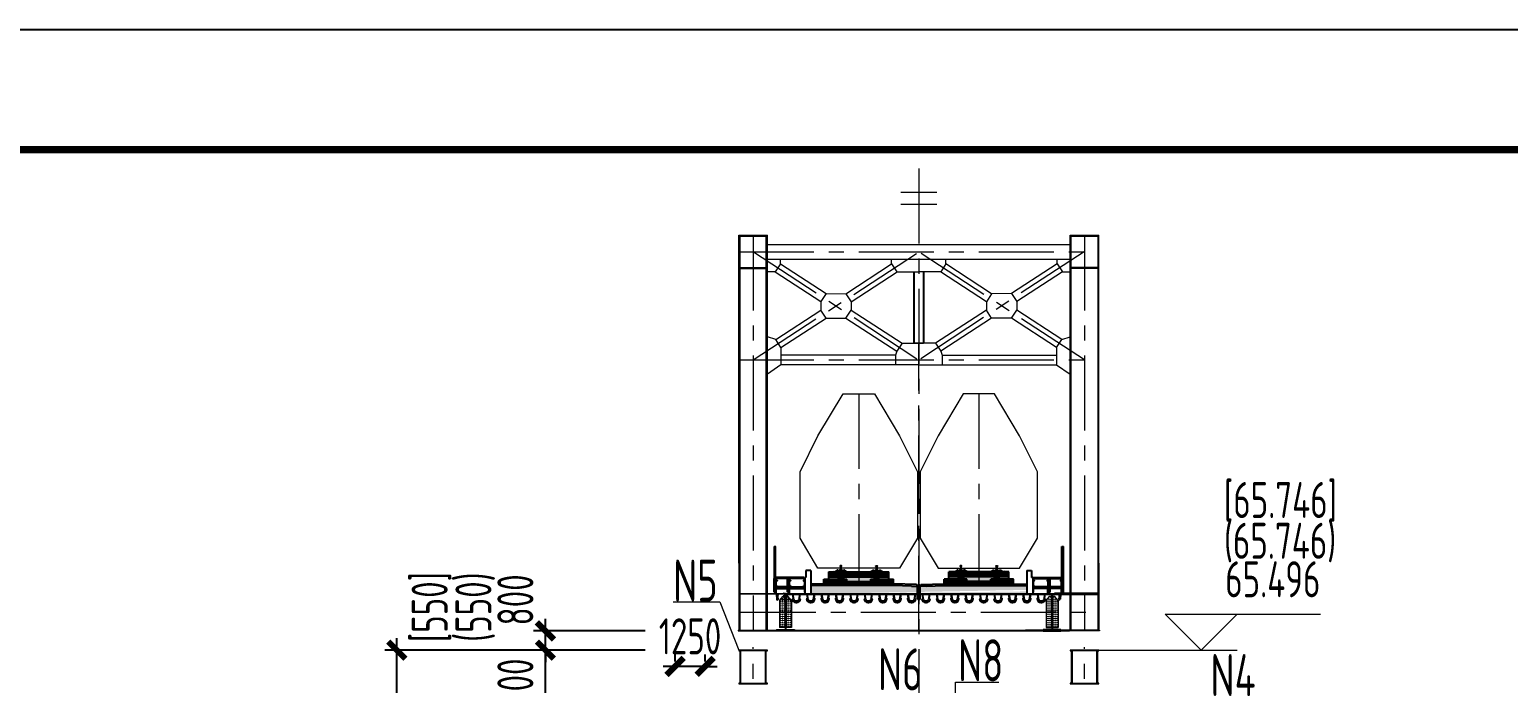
# Model space of a CAD drawing. Extents: x -2876908 to 633791, y -1383861 to 872234.
# Drawn here: x -1213262 to -1151679, y -106581 to -79366 of the extents above; entities that cross this region are included whole.
import ezdxf
from ezdxf.enums import TextEntityAlignment as Align

# ---------------------------------------------------------------- set-up
doc = ezdxf.new("R2010")
doc.units = 0
doc.header["$LTSCALE"] = 5
doc.header["$MEASUREMENT"] = 0
doc.linetypes.add('CENTER', pattern=[2, 1.25, -0.25, 0.25, -0.25])
doc.linetypes.add('DASHED', pattern=[0.75, 0.5, -0.25])
doc.layers.get('0').update_dxf_attribs({"linetype": 'CONTINUOUS', "lineweight": 25})
doc.layers.get('DEFPOINTS').update_dxf_attribs({"color": 35, "linetype": 'CONTINUOUS', "lineweight": 13})
for name, color, linetype, lineweight in [('1粗实线', 1, 'CONTINUOUS', 30), ('3中心线', 6, 'CENTER', 18), ('5标注', 3, 'CONTINUOUS', 15), ('8轮廓线', 4, 'CONTINUOUS', 15), ('DIM', 3, 'CONTINUOUS', 0), ('HFZT', 5, 'CONTINUOUS', 15), ('THIN', 7, 'CONTINUOUS', 0)]:
    doc.layers.add(name, color=color, linetype=linetype, lineweight=lineweight)
for name, color, linetype in [('2', 2, 'DASHED'), ('3', 3, 'CONTINUOUS'), ('4', 4, 'CONTINUOUS'), ('尺寸线', 3, 'CONTINUOUS')]:
    doc.layers.add(name, color=color, linetype=linetype)
doc.styles.add('TSSD_Dimension', font='tssdeng.shx', dxfattribs={"width": 0.7, "bigfont": 'hztxt.shx'})
doc.styles.add('TSSD_NORM', font='tssdeng.shx', dxfattribs={"width": 0.7, "bigfont": 'hztxt.shx'})
doc.dimstyles.new('SJSYB-(50)$7', dxfattribs={"dimscale": 50, "dimtxt": 3.5, "dimasz": 1.5, "dimexe": 1, "dimexo": 1, "dimgap": 0.65, "dimtad": 1, "dimdec": 0, "dimzin": 0, "dimdsep": 46, "dimtxsty": 'TSSD_NORM', "dimblk": 'OBLIQUE', "dimcen": 0, "dimclrd": 256, "dimclre": 256, "dimclrt": 7, "dimadec": 0, "dimazin": 0, "dimtfac": 1, "dimtdec": 0, "dimtmove": 1, "dimatfit": 3, "dimldrblk": 'NONE', "dimfxl": 4, "dimfxlon": 1, "dimtolj": 1, "dimtzin": 0, "dimlwd": -1, "dimlwe": -1, "dimarcsym": 0})
doc.dimstyles.new('TSSD_100_100', dxfattribs={"dimtxt": 300, "dimasz": 100, "dimexe": 100, "dimexo": 250, "dimgap": 100, "dimtad": 1, "dimdec": 0, "dimzin": 0, "dimdsep": 46, "dimtxsty": 'TSSD_Dimension', "dimblk": 'ARCHTICK', "dimblk1": 'ARCHTICK', "dimblk2": 'ARCHTICK', "dimcen": 0, "dimdle": 100, "dimclrt": 7, "dimadec": 0, "dimazin": 0, "dimtfac": 1, "dimtdec": 0, "dimtix": 1, "dimtmove": 2, "dimatfit": 3, "dimfxl": 1, "dimtolj": 1, "dimtzin": 0, "dimarcsym": 0})
pattern_1 = [(45, (-2233.15496, 2225.79422), (-0.1, 0.1), [])]

# ---------------------------------------------------------------- blocks, each defined once
blk = doc.blocks.new('CRTS3型板式无砟轨道')
at = {"layer": '3', "ltscale": 2.5}
h = blk.add_hatch(dxfattribs=at)
h.set_pattern_fill('JIS_WOOD', color=252, scale=0.2, style=0)
h.set_pattern_definition(pattern_1)
h.paths.add_polyline_path([(14.5, 0), (14.5, 2), (5, 2), (5, 1), (-5, 1), (-5, 2), (-14.5, 2), (-14.5, 0)])
h = blk.add_hatch(dxfattribs=at)
h.set_pattern_fill('JIS_WOOD', color=252, scale=0.2, style=0)
h.set_pattern_definition(pattern_1)
h.paths.add_polyline_path([(12.5, 3), (12.5, 5.1), (-12.5, 5.1), (-12.5, 3)])
h = blk.add_hatch(dxfattribs=at)
h.set_pattern_fill('AR-CONC', color=252, scale=0.005, style=0)
h.set_pattern_definition([(50, (-2233.155, 2236.2254), (0.91092334, -0.07969543), [0.09525, -1.04775]), (355, (-2233.155, 2236.2254), (-0.17621413, 0.95528321), [0.0762, -0.8382]), (100.451, (-2233.07905, 2236.2188), (0.7347125, 0.87558344), [0.08095, -0.89045]), (46.1842, (-2233.155, 2236.4794), (1.3553952, -0.21021164), [0.142875, -1.571625]), (96.6356, (-2233.042, 2236.4619), (1.18702117, 1.2371278), [0.121425, -1.335675]), (351.184, (-2233.155, 2236.4794), (1.187023, 1.2371256), [0.1143, -1.2573]), (21, (-2233.028, 2236.4159), (0.7580744, -0.5113276), [0.09525, -1.04775]), (326, (-2233.028, 2236.4159), (0.30901014, 0.92093983), [0.0762, -0.8382]), (71.4514, (-2232.9648, 2236.3733), (1.06708245, 0.4096143), [0.08095, -0.89045]), (37.5, (-2233.15496, 2236.22544), (0.015443016, 0.422775194), [0, -0.82804, 0, -0.8509, 0, -0.841375]), (7.5, (-2233.15496, 2236.22544), (0.33409831, 0.500902874), [0, -0.48514, 0, -0.80899, 0, -0.320675]), (327.5, (-2233.43817, 2236.22544), (0.677952976, -0.02864372), [0, -0.3175, 0, -0.9906, 0, -1.31445]), (317.5, (-2233.5652, 2236.22544), (0.74064591, 0.12713246), [0, -0.41275, 0, -0.65786, 0, -0.93345])])
h.paths.add_polyline_path([(12.5, 3), (-12.5, 3), (-12.5, 2), (-5, 2), (-5, 1), (5, 1), (5, 2), (12.5, 2)])
h = blk.add_hatch(dxfattribs=at)
h.set_pattern_fill('JIS_WOOD', color=252, scale=0.2, style=0)
h.set_pattern_definition(pattern_1)
h.paths.add_polyline_path([(-5.08, 5.1, 0.682497), (-5.06, 5.15), (-5.93, 5.77, 0.409147), (-6.33, 5.64), (-6.45, 5.42, -0.526545), (-6.47, 5.42), (-6.5, 5.46, 0.220916), (-6.51, 5.46), (-8.38, 5.46, 0.220916), (-8.4, 5.46), (-8.42, 5.42, -0.526545), (-8.45, 5.42), (-8.57, 5.64, 0.409147), (-8.97, 5.77), (-9.84, 5.15, 0.682497), (-9.82, 5.1)])
at = {"layer": '3'}
for p, q in [((-14.5, 2), (-5, 2)), ((-14.5, 0), (-14.5, 2)), ((-14.5, 0), (14.5, 0)), ((-12.5, 5.1), (12.5, 5.1)), ((-12.5, 2), (-12.5, 5.1)), ((-12.5, 3), (12.5, 3)), ((-5, 1), (-5, 2)), ((-5, 1), (5, 1)), ((5, 2), (14.5, 2)), ((5, 1), (5, 2)), ((12.5, 2), (12.5, 5.1)), ((14.5, 0), (14.5, 2))]:
    blk.add_line(p, q, dxfattribs=at)
for points in [[(-7.34, 5.93), (-7.34, 7.32, -0.414214), (-7.24, 7.42), (-7.18, 7.42), (-7.18, 7.52, 0.414214), (-7.27, 7.62), (-7.62, 7.62, 0.414214), (-7.72, 7.52), (-7.72, 7.42), (-7.65, 7.42, -0.414214), (-7.55, 7.32), (-7.55, 5.93, -0.414214), (-7.75, 5.73), (-7.93, 5.73, 0.414214), (-8.13, 5.53), (-6.76, 5.53, 0.414233), (-6.96, 5.73), (-7.14, 5.73, -0.414214), (-7.34, 5.93)], [(7.34, 5.93), (7.34, 7.32, 0.414214), (7.24, 7.42), (7.17, 7.42), (7.17, 7.52, -0.414214), (7.27, 7.62), (7.62, 7.62, -0.414214), (7.72, 7.52), (7.72, 7.42), (7.65, 7.42, 0.414214), (7.55, 7.32), (7.55, 5.93, 0.414214), (7.75, 5.73), (7.93, 5.73, -0.414214), (8.13, 5.53), (6.76, 5.53, -0.414233), (6.96, 5.73), (7.14, 5.73, 0.414214), (7.34, 5.93)]]:
    blk.add_lwpolyline(points, format="xyb", dxfattribs=at)
blk.add_lwpolyline([(-10.66, 5.73), (-10.66, 5.73)], dxfattribs=at)
for points in [[(-9.82, 5.1), (-5.08, 5.1, 0.782963), (-5.06, 5.16), (-5.93, 5.77, 0.409147), (-6.33, 5.64), (-6.45, 5.42, -0.526545), (-6.47, 5.42), (-6.5, 5.46, 0.220916), (-6.51, 5.46), (-8.38, 5.46, 0.220916), (-8.4, 5.46), (-8.42, 5.42, -0.526545), (-8.45, 5.42), (-8.57, 5.64, 0.409147), (-8.97, 5.77), (-9.83, 5.16, 0.782963)], [(9.82, 5.1), (5.08, 5.1, -0.782963), (5.06, 5.16), (5.93, 5.77, -0.409147), (6.33, 5.64), (6.45, 5.42, 0.526545), (6.47, 5.42), (6.5, 5.46, -0.220916), (6.51, 5.46), (8.38, 5.46, -0.220916), (8.4, 5.46), (8.42, 5.42, 0.526545), (8.45, 5.42), (8.57, 5.64, -0.409147), (8.97, 5.77), (9.83, 5.16, -0.782963)]]:
    blk.add_lwpolyline(points, format="xyb", close=True, dxfattribs=at)
for points in [[(-8.42, 3.95), (-6.37, 3.95), (-6.37, 2.48), (-8.42, 2.48)], [(8.42, 3.95), (6.37, 3.95), (6.37, 2.48), (8.42, 2.48)]]:
    blk.add_lwpolyline(points, close=True, dxfattribs=at)
blk = doc.blocks.new('U肋')
at = {"color": 0}
for p, q in [((-1.09, -2.32), (-1.5, 0)), ((-1.5, 0), (-1.42, 0)), ((-1.42, 0), (-1.5, 0)), ((-1.01, -2.31), (-1.42, 0)), ((1.42, 0), (1.01, -2.31)), ((1.5, 0), (1.09, -2.32)), ((1.42, 0), (1.5, 0)), ((1.5, 0), (1.42, 0)), ((-0.51, -2.72), (0.51, -2.72)), ((-0.51, -2.8), (0.51, -2.8))]:
    blk.add_line(p, q, dxfattribs=at)
at = {"color": 3}
for p, q in [((-1.24, -1.91), (-1.16, -1.9)), ((-0.2, -3.4), (0.2, -3.4)), ((1.24, -1.91), (1.16, -1.9))]:
    blk.add_line(p, q, dxfattribs=at)
blk.add_line((1.24, -1.91), (1.16, -1.9))
for centre, radius, start, end in [((-1.47, -1.96), 0.23, 10.61033, 185.02162), ((-0.2, -1.9), 1.5, 182.87104, 270), ((0.2, -1.9), 1.5, 270, 357.12895), ((1.47, -1.96), 0.23, 354.97836, 169.38967)]:
    blk.add_arc(centre, radius, start, end, dxfattribs=at)
at = {"color": 0}
for centre, radius, start, end in [((-0.51, -2.22), 0.58, 190.12467, 270), ((-0.51, -2.22), 0.5, 190.12467, 270), ((0.51, -2.22), 0.5, 270, 349.87533), ((0.51, -2.22), 0.58, 270, 349.87533)]:
    blk.add_arc(centre, radius, start, end, dxfattribs=at)
blk = doc.blocks.new('dds')
for points in [[(-1110465, -6396, -1), (-1110465, -6420, -1)], [(-1110465, -6476, -1), (-1110465, -6500, -1)], [(-1110465, -6556, -1), (-1110465, -6580, -1)], [(-1110465, -6636, -1), (-1110465, -6660, -1)], [(-1110465, -6716, -1), (-1110465, -6740, -1)], [(-1110385, -6396, -1), (-1110385, -6420, -1)], [(-1110385, -6476, -1), (-1110385, -6500, -1)], [(-1110385, -6556, -1), (-1110385, -6580, -1)], [(-1110385, -6636, -1), (-1110385, -6660, -1)], [(-1110385, -6716, -1), (-1110385, -6740, -1)], [(-1110305, -6396, -1), (-1110305, -6420, -1)], [(-1110305, -6476, 1), (-1110305, -6500, 1)], [(-1110305, -6556, -1), (-1110305, -6580, -1)], [(-1110305, -6636, -1), (-1110305, -6660, -1)], [(-1110305, -6716, -1), (-1110305, -6740, -1)], [(-1110205, -6396, 1), (-1110205, -6420, 1)], [(-1110205, -6476, 1), (-1110205, -6500, 1)], [(-1110205, -6556, 1), (-1110205, -6580, 1)], [(-1110205, -6636, 1), (-1110205, -6660, 1)], [(-1110205, -6716, 1), (-1110205, -6740, 1)], [(-1110125, -6396, 1), (-1110125, -6420, 1)], [(-1110125, -6476, 1), (-1110125, -6500, 1)], [(-1110125, -6556, 1), (-1110125, -6580, 1)], [(-1110125, -6636, 1), (-1110125, -6660, 1)], [(-1110125, -6716, 1), (-1110125, -6740, 1)], [(-1110045, -6396, 1), (-1110045, -6420, 1)], [(-1110045, -6476, 1), (-1110045, -6500, 1)], [(-1110045, -6556, 1), (-1110045, -6580, 1)], [(-1110045, -6636, 1), (-1110045, -6660, 1)], [(-1110045, -6716, 1), (-1110045, -6740, 1)], [(-1099365, -6396, -1), (-1099365, -6420, -1)], [(-1099365, -6476, -1), (-1099365, -6500, -1)], [(-1099365, -6556, -1), (-1099365, -6580, -1)], [(-1099365, -6636, -1), (-1099365, -6660, -1)], [(-1099365, -6716, -1), (-1099365, -6740, -1)], [(-1099285, -6316, -1), (-1099285, -6340, -1)], [(-1099285, -6396, -1), (-1099285, -6420, -1)], [(-1099285, -6476, -1), (-1099285, -6500, -1)], [(-1099285, -6556, -1), (-1099285, -6580, -1)], [(-1099285, -6636, -1), (-1099285, -6660, -1)], [(-1099285, -6716, -1), (-1099285, -6740, -1)], [(-1099205, -6236, -1), (-1099205, -6260, -1)], [(-1099205, -6316, -1), (-1099205, -6340, -1)], [(-1099205, -6396, -1), (-1099205, -6420, -1)], [(-1099205, -6476, -1), (-1099205, -6500, -1)], [(-1099205, -6556, -1), (-1099205, -6580, -1)], [(-1099205, -6636, -1), (-1099205, -6660, -1)], [(-1099205, -6716, -1), (-1099205, -6740, -1)], [(-1099105, -6236, 1), (-1099105, -6260, 1)], [(-1099105, -6316, 1), (-1099105, -6340, 1)], [(-1099105, -6396, 1), (-1099105, -6420, 1)], [(-1099105, -6476, -1), (-1099105, -6500, -1)], [(-1099105, -6556, 1), (-1099105, -6580, 1)], [(-1099105, -6636, 1), (-1099105, -6660, 1)], [(-1099105, -6716, 1), (-1099105, -6740, 1)], [(-1099025, -6316, 1), (-1099025, -6340, 1)], [(-1099025, -6396, 1), (-1099025, -6420, 1)], [(-1099025, -6476, 1), (-1099025, -6500, 1)], [(-1099025, -6556, 1), (-1099025, -6580, 1)], [(-1099025, -6636, 1), (-1099025, -6660, 1)], [(-1099025, -6716, 1), (-1099025, -6740, 1)], [(-1098945, -6396, 1), (-1098945, -6420, 1)], [(-1098945, -6476, 1), (-1098945, -6500, 1)], [(-1098945, -6556, 1), (-1098945, -6580, 1)], [(-1098945, -6636, 1), (-1098945, -6660, 1)], [(-1098945, -6716, 1), (-1098945, -6740, 1)], [(-1110465, -6796, -1), (-1110465, -6820, -1)], [(-1110465, -6876, -1), (-1110465, -6900, -1)], [(-1110465, -6956, -1), (-1110465, -6980, -1)], [(-1110465, -7036, -1), (-1110465, -7060, -1)], [(-1110465, -7116, -1), (-1110465, -7140, -1)], [(-1110465, -7196, -1), (-1110465, -7220, -1)], [(-1110465, -7276, -1), (-1110465, -7300, -1)], [(-1110465, -7356, -1), (-1110465, -7380, -1)], [(-1110385, -6796, -1), (-1110385, -6820, -1)], [(-1110385, -6876, -1), (-1110385, -6900, -1)], [(-1110385, -6956, -1), (-1110385, -6980, -1)], [(-1110385, -7036, -1), (-1110385, -7060, -1)], [(-1110385, -7116, -1), (-1110385, -7140, -1)], [(-1110385, -7196, -1), (-1110385, -7220, -1)], [(-1110385, -7276, -1), (-1110385, -7300, -1)], [(-1110385, -7356, -1), (-1110385, -7380, -1)], [(-1110305, -6796, -1), (-1110305, -6820, -1)], [(-1110305, -6876, -1), (-1110305, -6900, -1)], [(-1110305, -6956, -1), (-1110305, -6980, -1)], [(-1110305, -7036, -1), (-1110305, -7060, -1)], [(-1110305, -7116, -1), (-1110305, -7140, -1)], [(-1110305, -7196, 1), (-1110305, -7220, 1)], [(-1110305, -7276, -1), (-1110305, -7300, -1)], [(-1110305, -7356, -1), (-1110305, -7380, -1)], [(-1110205, -6796, 1), (-1110205, -6820, 1)], [(-1110205, -6876, 1), (-1110205, -6900, 1)], [(-1110205, -6956, 1), (-1110205, -6980, 1)], [(-1110205, -7036, 1), (-1110205, -7060, 1)], [(-1110205, -7116, 1), (-1110205, -7140, 1)], [(-1110205, -7196, 1), (-1110205, -7220, 1)], [(-1110205, -7276, 1), (-1110205, -7300, 1)], [(-1110205, -7356, 1), (-1110205, -7380, 1)], [(-1110125, -6796, 1), (-1110125, -6820, 1)], [(-1110125, -6876, 1), (-1110125, -6900, 1)], [(-1110125, -6956, 1), (-1110125, -6980, 1)], [(-1110125, -7036, 1), (-1110125, -7060, 1)], [(-1110125, -7116, 1), (-1110125, -7140, 1)], [(-1110125, -7196, 1), (-1110125, -7220, 1)], [(-1110125, -7276, 1), (-1110125, -7300, 1)], [(-1110125, -7356, 1), (-1110125, -7380, 1)], [(-1110045, -6796, 1), (-1110045, -6820, 1)], [(-1110045, -6876, 1), (-1110045, -6900, 1)], [(-1110045, -6956, 1), (-1110045, -6980, 1)], [(-1110045, -7036, 1), (-1110045, -7060, 1)], [(-1110045, -7116, 1), (-1110045, -7140, 1)], [(-1110045, -7196, 1), (-1110045, -7220, 1)], [(-1110045, -7276, 1), (-1110045, -7300, 1)], [(-1110045, -7356, 1), (-1110045, -7380, 1)], [(-1099365, -6796, -1), (-1099365, -6820, -1)], [(-1099365, -6876, -1), (-1099365, -6900, -1)], [(-1099365, -6956, -1), (-1099365, -6980, -1)], [(-1099365, -7036, -1), (-1099365, -7060, -1)], [(-1099365, -7116, -1), (-1099365, -7140, -1)], [(-1099365, -7196, -1), (-1099365, -7220, -1)], [(-1099365, -7276, -1), (-1099365, -7300, -1)], [(-1099365, -7356, -1), (-1099365, -7380, -1)], [(-1099285, -6796, -1), (-1099285, -6820, -1)], [(-1099285, -6876, -1), (-1099285, -6900, -1)], [(-1099285, -6956, -1), (-1099285, -6980, -1)], [(-1099285, -7036, -1), (-1099285, -7060, -1)], [(-1099285, -7116, -1), (-1099285, -7140, -1)], [(-1099285, -7196, -1), (-1099285, -7220, -1)], [(-1099285, -7276, -1), (-1099285, -7300, -1)], [(-1099285, -7356, -1), (-1099285, -7380, -1)], [(-1099205, -6796, -1), (-1099205, -6820, -1)], [(-1099205, -6876, -1), (-1099205, -6900, -1)], [(-1099205, -6956, -1), (-1099205, -6980, -1)], [(-1099205, -7036, -1), (-1099205, -7060, -1)], [(-1099205, -7116, -1), (-1099205, -7140, -1)], [(-1099205, -7196, -1), (-1099205, -7220, -1)], [(-1099205, -7276, -1), (-1099205, -7300, -1)], [(-1099205, -7356, -1), (-1099205, -7380, -1)], [(-1099105, -6796, 1), (-1099105, -6820, 1)], [(-1099105, -6876, 1), (-1099105, -6900, 1)], [(-1099105, -6956, 1), (-1099105, -6980, 1)], [(-1099105, -7036, 1), (-1099105, -7060, 1)], [(-1099105, -7116, 1), (-1099105, -7140, 1)], [(-1099105, -7196, -1), (-1099105, -7220, -1)], [(-1099105, -7276, 1), (-1099105, -7300, 1)], [(-1099105, -7356, 1), (-1099105, -7380, 1)], [(-1099025, -6796, 1), (-1099025, -6820, 1)], [(-1099025, -6876, 1), (-1099025, -6900, 1)], [(-1099025, -6956, 1), (-1099025, -6980, 1)], [(-1099025, -7036, 1), (-1099025, -7060, 1)], [(-1099025, -7116, 1), (-1099025, -7140, 1)], [(-1099025, -7196, 1), (-1099025, -7220, 1)], [(-1099025, -7276, 1), (-1099025, -7300, 1)], [(-1099025, -7356, 1), (-1099025, -7380, 1)], [(-1098945, -6796, 1), (-1098945, -6820, 1)], [(-1098945, -6876, 1), (-1098945, -6900, 1)], [(-1098945, -6956, 1), (-1098945, -6980, 1)], [(-1098945, -7036, 1), (-1098945, -7060, 1)], [(-1098945, -7116, 1), (-1098945, -7140, 1)], [(-1098945, -7196, 1), (-1098945, -7220, 1)], [(-1098945, -7276, 1), (-1098945, -7300, 1)], [(-1098945, -7356, 1), (-1098945, -7380, 1)], [(-1110465, -7436, -1), (-1110465, -7460, -1)], [(-1110385, -7436, -1), (-1110385, -7460, -1)], [(-1110305, -7436, -1), (-1110305, -7460, -1)], [(-1110205, -7436, 1), (-1110205, -7460, 1)], [(-1110125, -7436, 1), (-1110125, -7460, 1)], [(-1110045, -7436, 1), (-1110045, -7460, 1)], [(-1099365, -7436, -1), (-1099365, -7460, -1)], [(-1099285, -7436, -1), (-1099285, -7460, -1)], [(-1099205, -7436, -1), (-1099205, -7460, -1)], [(-1099105, -7436, 1), (-1099105, -7460, 1)], [(-1099025, -7436, 1), (-1099025, -7460, 1)], [(-1098945, -7436, 1), (-1098945, -7460, 1)]]:
    blk.add_hatch(color=256).paths.add_polyline_path(points)
at = {"layer": '3', "ltscale": 0.01}
h = blk.add_hatch(dxfattribs=at)
h.set_pattern_fill('AR-CONC', color=256, style=0)
h.set_pattern_definition([(50, (-871281.92, 668068.76), (182.18467, -15.939086), [19.05, -209.55]), (355, (-871281.92, 668068.76), (-35.242826, 191.056643), [15.24, -167.64]), (100.451, (-871266.74, 668067.43), (146.9425, 175.116688), [16.19, -178.09]), (46.1842, (-871281.92, 668119.56), (271.07904, -42.04233), [28.575, -314.325]), (96.6356, (-871259.33, 668116.05), (237.40423, 247.42556), [24.285, -267.135]), (351.184, (-871281.92, 668119.56), (237.40461, 247.42512), [22.86, -251.46]), (21, (-871256.52, 668106.86), (151.61488, -102.26552), [19.05, -209.55]), (326, (-871256.52, 668106.86), (61.80203, 184.187966), [15.24, -167.64]), (71.4514, (-871243.89, 668098.34), (213.41649, 81.922858), [16.19, -178.09]), (37.5, (-871281.92, 668068.76), (3.088603, 84.555039), [0, -165.608, 0, -170.18, 0, -168.275]), (7.5, (-871281.92, 668068.76), (66.819663, 100.180575), [0, -97.028, 0, -161.798, 0, -64.135]), (327.5, (-871338.564, 668068.76), (135.590595, -5.728744), [0, -63.5, 0, -198.12, 0, -262.89]), (317.5, (-871363.96, 668068.76), (148.129181, 25.426491), [0, -82.55, 0, -131.572, 0, -186.69])])
edge = h.paths.add_edge_path()
edge.add_line((-1109196, -5762), (-1109205, -6101))
edge.add_line((-1108655, -5751), (-1109196, -5762))
edge.add_line((-1105755, -5751), (-1108655, -5751))
edge.add_line((-1105005, -5778), (-1105755, -5751))
edge.add_line((-1105005, -5778), (-1104705, -5778))
edge.add_line((-1104405, -5778), (-1104705, -5778))
edge.add_line((-1104405, -5778), (-1103655, -5751))
edge.add_line((-1103655, -5751), (-1100755, -5751))
edge.add_line((-1100755, -5751), (-1100205, -5762))
edge.add_line((-1100205, -5762), (-1100205, -5938))
edge.add_line((-1109205, -6107), (-1109205, -6095))
edge.add_line((-1109150, -6101), (-1100205, -6101))
edge.add_line((-1100205, -6101), (-1100205, -6001))
at = {"layer": '4'}
for points in [[(-1110385, -6316, -1), (-1110385, -6340, -1)], [(-1110305, -6236, -1), (-1110305, -6260, -1)], [(-1110305, -6316, -1), (-1110305, -6340, -1)], [(-1110205, -6236, 1), (-1110205, -6260, 1)], [(-1110205, -6316, 1), (-1110205, -6340, 1)], [(-1110125, -6316, 1), (-1110125, -6340, 1)]]:
    blk.add_hatch(color=4, dxfattribs=at).paths.add_polyline_path(points)
for p, q in [((-1105155, -6117), (-1104855, -6117)), ((-1104713, -6120), (-1104697, -6120)), ((-1104555, -6117), (-1104255, -6117)), ((-1110505, -6377), (-1110355, -6198)), ((-1110505, -6377), (-1110505, -7498)), ((-1110005, -6377), (-1110155, -6198)), ((-1110005, -6377), (-1110005, -7498)), ((-1099405, -6377), (-1099255, -6198)), ((-1099405, -6377), (-1099405, -7498)), ((-1099255, -6198), (-1099055, -6198)), ((-1098905, -6377), (-1099055, -6198)), ((-1098905, -6377), (-1098905, -7498)), ((-1110625, -7589), (-1109885, -7589)), ((-1110625, -7589), (-1110625, -7617)), ((-1110625, -7661), (-1110625, -7641)), ((-1109885, -7661), (-1110625, -7661)), ((-1110005, -7498), (-1110505, -7498)), ((-1110265, -7589), (-1110265, -7661)), ((-1110245, -7589), (-1110245, -7661)), ((-1109885, -7589), (-1109885, -7617)), ((-1109885, -7661), (-1109885, -7641)), ((-1098785, -7589), (-1099525, -7589)), ((-1099525, -7589), (-1099525, -7617)), ((-1099525, -7661), (-1099525, -7641)), ((-1099525, -7661), (-1098785, -7661)), ((-1099405, -7498), (-1098905, -7498)), ((-1099165, -7589), (-1099165, -7661)), ((-1099145, -7589), (-1099145, -7661)), ((-1098785, -7589), (-1098785, -7617)), ((-1098785, -7661), (-1098785, -7641))]:
    blk.add_line(p, q)
at = {"ltscale": 2.5}
blk.add_line((-1097180, -7617), (-1097180, -7645), dxfattribs=at)
for centre in [(-1110465, -6408), (-1110465, -6488), (-1110465, -6568), (-1110465, -6648), (-1110465, -6728), (-1110385, -6408), (-1110385, -6488), (-1110385, -6568), (-1110385, -6648), (-1110385, -6728), (-1110305, -6408), (-1110305, -6488), (-1110305, -6568), (-1110305, -6648), (-1110305, -6728), (-1110205, -6408), (-1110205, -6488), (-1110205, -6568), (-1110205, -6648), (-1110205, -6728), (-1110125, -6408), (-1110125, -6488), (-1110125, -6568), (-1110125, -6648), (-1110125, -6728), (-1110045, -6408), (-1110045, -6488), (-1110045, -6568), (-1110045, -6648), (-1110045, -6728), (-1099365, -6408), (-1099365, -6488), (-1099365, -6568), (-1099365, -6648), (-1099365, -6728), (-1099285, -6328), (-1099285, -6408), (-1099285, -6488), (-1099285, -6568), (-1099285, -6648), (-1099285, -6728), (-1099205, -6248), (-1099205, -6328), (-1099205, -6408), (-1099205, -6488), (-1099205, -6568), (-1099205, -6648), (-1099205, -6728), (-1099105, -6248), (-1099105, -6328), (-1099105, -6408), (-1099105, -6488), (-1099105, -6568), (-1099105, -6648), (-1099105, -6728), (-1099025, -6328), (-1099025, -6408), (-1099025, -6488), (-1099025, -6568), (-1099025, -6648), (-1099025, -6728), (-1098945, -6408), (-1098945, -6488), (-1098945, -6568), (-1098945, -6648), (-1098945, -6728), (-1110465, -6808), (-1110465, -6888), (-1110465, -6968), (-1110465, -7048), (-1110465, -7128), (-1110465, -7208), (-1110465, -7288), (-1110465, -7368), (-1110385, -6808), (-1110385, -6888), (-1110385, -6968), (-1110385, -7048), (-1110385, -7128), (-1110385, -7208), (-1110385, -7288), (-1110385, -7368), (-1110305, -6808), (-1110305, -6888), (-1110305, -6968), (-1110305, -7048), (-1110305, -7128), (-1110305, -7208), (-1110305, -7288), (-1110305, -7368), (-1110205, -6808), (-1110205, -6888), (-1110205, -6968), (-1110205, -7048), (-1110205, -7128), (-1110205, -7208), (-1110205, -7288), (-1110205, -7368), (-1110125, -6808), (-1110125, -6888), (-1110125, -6968), (-1110125, -7048), (-1110125, -7128), (-1110125, -7208), (-1110125, -7288), (-1110125, -7368), (-1110045, -6808), (-1110045, -6888), (-1110045, -6968), (-1110045, -7048), (-1110045, -7128), (-1110045, -7208), (-1110045, -7288), (-1110045, -7368), (-1099365, -6808), (-1099365, -6888), (-1099365, -6968), (-1099365, -7048), (-1099365, -7128), (-1099365, -7208), (-1099365, -7288), (-1099365, -7368), (-1099285, -6808), (-1099285, -6888), (-1099285, -6968), (-1099285, -7048), (-1099285, -7128), (-1099285, -7208), (-1099285, -7288), (-1099285, -7368), (-1099205, -6808), (-1099205, -6888), (-1099205, -6968), (-1099205, -7048), (-1099205, -7128), (-1099205, -7208), (-1099205, -7288), (-1099205, -7368), (-1099105, -6808), (-1099105, -6888), (-1099105, -6968), (-1099105, -7048), (-1099105, -7128), (-1099105, -7208), (-1099105, -7288), (-1099105, -7368), (-1099025, -6808), (-1099025, -6888), (-1099025, -6968), (-1099025, -7048), (-1099025, -7128), (-1099025, -7208), (-1099025, -7288), (-1099025, -7368), (-1098945, -6808), (-1098945, -6888), (-1098945, -6968), (-1098945, -7048), (-1098945, -7128), (-1098945, -7208), (-1098945, -7288), (-1098945, -7368), (-1110465, -7448), (-1110385, -7448), (-1110305, -7448), (-1110205, -7448), (-1110125, -7448), (-1110045, -7448), (-1099365, -7448), (-1099285, -7448), (-1099205, -7448), (-1099105, -7448), (-1099025, -7448), (-1098945, -7448)]:
    blk.add_circle(centre, 12)
at = {"layer": '2', "color": 2, "linetype": 'DASHED', "ltscale": 0.5}
for p, q in [((-1110265, -6198), (-1110265, -7498)), ((-1110245, -6198), (-1110245, -7498)), ((-1099165, -6198), (-1099165, -7498)), ((-1099145, -6198), (-1099145, -7498))]:
    blk.add_line(p, q, dxfattribs=at)
at = {"layer": '3', "color": 3}
for p, q in [((-1108655, -5691), (-1109205, -5702)), ((-1105755, -5691), (-1108655, -5691)), ((-1104796, -5710), (-1105755, -5691))]:
    blk.add_line(p, q, dxfattribs=at)
at = {"layer": '3', "ltscale": 2.5}
for p, q in [((-1104755, -5773), (-1104796, -5710)), ((-1104655, -5773), (-1104614, -5710))]:
    blk.add_line(p, q, dxfattribs=at)
at = {"layer": '3', "color": 3}
for points in [[(-1104755, -6312), (-1104755, -5773)], [(-1104655, -6312), (-1104655, -5773)], [(-1104614, -5710), (-1103655, -5691), (-1100755, -5691), (-1100205, -5702)]]:
    blk.add_lwpolyline(points, dxfattribs=at)
at = {"layer": '3'}
blk.add_lwpolyline([(-1104755, -6312, 0.414214), (-1104705, -6312, 0.414214), (-1104655, -6312, 0.414214), (-1104705, -6312)], format="xyb", dxfattribs=at)
at = {"layer": '3中心线', "ltscale": 500}
for p, q in [((-1111605, 8823), (-1111605, -7645)), ((-1097805, 8823), (-1097805, -7645)), ((-1112205, 8133), (-1097205, 8133)), ((-1111605, 3633), (-1104705, 8133)), ((-1111588, 8133), (-1104705, 3633)), ((-1097822, 8133), (-1104705, 3633)), ((-1097805, 3633), (-1104705, 8133)), ((-1104705, -7641), (-1104705, 4336)), ((-1112205, 3633), (-1097205, 3633)), ((-1107205, 2221), (-1107205, -5751)), ((-1102205, 2221), (-1102205, -5751)), ((-1112121, -6867), (-1097255, -6867))]:
    blk.add_line(p, q, dxfattribs=at)
at = {"layer": '4', "color": 4}
for p, q in [((-1098747, -5459), (-1098747, -4127)), ((-1098747, -4127), (-1098684, -4127)), ((-1098741, -5459), (-1098741, -4127)), ((-1098684, -5459), (-1098684, -4127)), ((-1110655, -5459), (-1110730, -5459)), ((-1110730, -6033), (-1110730, -5459)), ((-1110726, -5793), (-1110726, -5459)), ((-1110669, -5793), (-1110669, -5459)), ((-1110663, -6033), (-1110663, -5459)), ((-1110655, -5808), (-1110655, -5468)), ((-1110645, -5459), (-1110645, -5427)), ((-1109473, -5427), (-1110645, -5427)), ((-1109463, -5459), (-1110645, -5459)), ((-1110095, -5467), (-1110609, -5467)), ((-1110170, -5467), (-1110170, -5459)), ((-1110170, -5811), (-1110170, -5467)), ((-1110103, -5467), (-1110103, -5459)), ((-1110103, -6033), (-1110103, -5467)), ((-1110095, -6101), (-1110095, -5468)), ((-1109509, -5467), (-1110049, -5467)), ((-1109473, -5459), (-1109473, -5427)), ((-1109463, -5468), (-1109463, -6034)), ((-1109455, -5469), (-1109463, -5469)), ((-1109455, -5427), (-1109455, -6101)), ((-1109455, -5427), (-1109405, -5427)), ((-1109455, -5469), (-1109455, -6034)), ((-1109205, -5129), (-1109405, -5129)), ((-1109405, -5129), (-1109405, -5427)), ((-1109205, -5129), (-1109205, -6101)), ((-1100205, -5129), (-1100205, -6101)), ((-1100205, -5129), (-1100005, -5129)), ((-1100005, -5129), (-1100005, -5427)), ((-1099955, -5427), (-1100005, -5427)), ((-1099955, -5427), (-1099955, -6101)), ((-1099955, -5469), (-1099955, -6034)), ((-1099955, -5469), (-1099947, -5469)), ((-1099947, -5459), (-1098765, -5459)), ((-1099947, -5468), (-1099947, -6034)), ((-1099937, -5427), (-1098765, -5427)), ((-1099937, -5459), (-1099937, -5427)), ((-1099901, -5467), (-1099361, -5467)), ((-1099315, -5467), (-1098801, -5467)), ((-1099315, -6101), (-1099315, -5468)), ((-1099307, -5467), (-1099307, -5459)), ((-1099307, -6033), (-1099307, -5467)), ((-1099240, -5467), (-1099240, -5459)), ((-1099240, -5811), (-1099240, -5467)), ((-1098765, -5459), (-1098765, -5427)), ((-1098755, -5459), (-1098680, -5459)), ((-1098755, -5808), (-1098755, -5468)), ((-1098747, -6033), (-1098747, -5459)), ((-1098741, -5793), (-1098741, -5459)), ((-1098684, -5793), (-1098684, -5459)), ((-1098680, -6033), (-1098680, -5459)), ((-1110730, -6033), (-1110655, -6033)), ((-1110663, -5793), (-1110726, -5793)), ((-1110020, -5808), (-1110720, -5808)), ((-1110720, -5808), (-1110720, -5883)), ((-1110720, -5816), (-1109478, -5816)), ((-1110720, -5883), (-1109478, -5883)), ((-1110655, -5883), (-1110655, -5808)), ((-1110655, -6089), (-1110655, -5883)), ((-1110643, -5893), (-1110655, -5893)), ((-1110651, -5733), (-1110651, -5559)), ((-1110643, -6089), (-1110643, -5893)), ((-1110636, -6117), (-1110622, -6319)), ((-1110603, -6117), (-1110603, -6317)), ((-1110583, -6117), (-1110583, -6317)), ((-1110255, -6101), (-1110351, -6089)), ((-1110255, -6117), (-1110255, -6101)), ((-1110255, -6101), (-1099155, -6101)), ((-1110255, -6117), (-1099055, -6117)), ((-1110170, -5883), (-1110170, -5808)), ((-1110170, -6033), (-1110170, -5883)), ((-1110170, -6033), (-1110095, -6033)), ((-1110095, -5893), (-1110083, -5893)), ((-1110091, -5733), (-1110091, -5559)), ((-1110083, -6101), (-1110083, -5893)), ((-1110020, -5808), (-1109478, -5808)), ((-1109478, -5816), (-1109520, -5816)), ((-1109478, -5816), (-1109520, -5816)), ((-1109478, -5808), (-1109478, -5883)), ((-1109463, -5883), (-1109463, -5808)), ((-1109463, -5883), (-1109463, -5808)), ((-1109455, -6034), (-1109463, -6034)), ((-1109455, -6034), (-1109463, -6034)), ((-1109455, -6034), (-1109463, -6034)), ((-1109455, -6034), (-1109463, -6034)), ((-1099955, -6034), (-1099947, -6034)), ((-1099955, -6034), (-1099947, -6034)), ((-1099955, -6034), (-1099947, -6034)), ((-1099955, -6034), (-1099947, -6034)), ((-1099947, -5883), (-1099947, -5808)), ((-1099947, -5883), (-1099947, -5808)), ((-1099390, -5808), (-1099932, -5808)), ((-1099932, -5808), (-1099932, -5883)), ((-1098690, -5816), (-1099932, -5816)), ((-1099932, -5816), (-1099890, -5816)), ((-1099932, -5816), (-1099890, -5816)), ((-1098690, -5883), (-1099932, -5883)), ((-1099390, -5808), (-1098690, -5808)), ((-1099327, -6101), (-1099327, -5893)), ((-1099315, -5893), (-1099327, -5893)), ((-1099319, -5733), (-1099319, -5559)), ((-1099240, -6033), (-1099315, -6033)), ((-1099240, -5883), (-1099240, -5808)), ((-1099240, -6033), (-1099240, -5883)), ((-1099155, -6101), (-1099059, -6089)), ((-1099155, -6117), (-1099155, -6101)), ((-1099155, -6117), (-1099155, -6101)), ((-1099155, -6117), (-1097955, -6117)), ((-1099155, -6117), (-1097255, -6117)), ((-1097955, -6089), (-1099059, -6089)), ((-1097255, -6089), (-1099059, -6089)), ((-1098858, -6117), (-1098858, -6317)), ((-1098848, -6117), (-1098848, -6317)), ((-1098838, -6117), (-1098838, -6317)), ((-1098805, -6117), (-1098818, -6319)), ((-1098767, -6089), (-1098767, -5893)), ((-1098767, -5893), (-1098755, -5893)), ((-1098766, -6079), (-1098656, -6079)), ((-1098766, -6079), (-1098766, -6089)), ((-1098766, -6079), (-1098656, -6079)), ((-1098766, -6079), (-1098766, -6089)), ((-1098759, -5733), (-1098759, -5559)), ((-1098755, -5883), (-1098755, -5808)), ((-1098755, -6089), (-1098755, -5883)), ((-1098680, -6033), (-1098755, -6033)), ((-1098747, -5793), (-1098684, -5793)), ((-1098690, -5808), (-1098690, -5883)), ((-1098656, -6079), (-1098656, -6089)), ((-1110603, -6317), (-1110583, -6317)), ((-1110603, -6317), (-1110583, -6317)), ((-1110155, -6198), (-1110355, -6198)), ((-1098838, -6317), (-1098858, -6317)), ((-1098838, -6317), (-1098858, -6317))]:
    blk.add_line(p, q, dxfattribs=at)
for points in [[(-1110655, -5459), (-1110607, -5459), (-1110607, -5463, -0.414214), (-1110611, -5467), (-1110641, -5467, 0.414214), (-1110650, -5476), (-1110650, -5542, 0.414214), (-1110641, -5550), (-1110611, -5550, -0.414214), (-1110607, -5555), (-1110607, -5559), (-1110655, -5559)], [(-1110095, -5459), (-1110047, -5459), (-1110047, -5463, -0.414214), (-1110051, -5467), (-1110081, -5467, 0.414214), (-1110090, -5476), (-1110090, -5542, 0.414214), (-1110081, -5550), (-1110051, -5550, -0.414214), (-1110047, -5555), (-1110047, -5559), (-1110095, -5559)], [(-1109463, -5459), (-1109511, -5459), (-1109511, -5463, 0.414214), (-1109507, -5467), (-1109477, -5467, -0.414214), (-1109468, -5476), (-1109468, -5542, -0.414214), (-1109477, -5550), (-1109507, -5550, 0.414214), (-1109511, -5555), (-1109511, -5559), (-1109463, -5559)], [(-1099947, -5459), (-1099899, -5459), (-1099899, -5463, -0.414214), (-1099903, -5467), (-1099933, -5467, 0.414214), (-1099942, -5476), (-1099942, -5542, 0.414214), (-1099933, -5550), (-1099903, -5550, -0.414214), (-1099899, -5555), (-1099899, -5559), (-1099947, -5559)], [(-1099315, -5459), (-1099363, -5459), (-1099363, -5463, 0.414214), (-1099359, -5467), (-1099329, -5467, -0.414214), (-1099320, -5476), (-1099320, -5542, -0.414214), (-1099329, -5550), (-1099359, -5550, 0.414214), (-1099363, -5555), (-1099363, -5559), (-1099315, -5559)], [(-1098755, -5459), (-1098803, -5459), (-1098803, -5463, 0.414214), (-1098799, -5467), (-1098769, -5467, -0.414214), (-1098760, -5476), (-1098760, -5542, -0.414214), (-1098769, -5550), (-1098799, -5550, 0.414214), (-1098803, -5555), (-1098803, -5559), (-1098755, -5559)], [(-1110580, -5808), (-1110580, -5806, 0.414214), (-1110584, -5802), (-1110640, -5802, -0.414214), (-1110649, -5793), (-1110649, -5737, 0.414214), (-1110653, -5733), (-1110655, -5733), (-1110655, -5808)], [(-1110020, -5808), (-1110020, -5806, 0.414214), (-1110024, -5802), (-1110080, -5802, -0.414214), (-1110089, -5793), (-1110089, -5737, 0.414214), (-1110093, -5733), (-1110095, -5733), (-1110095, -5808)], [(-1109538, -5808), (-1109538, -5806, -0.414214), (-1109534, -5802), (-1109478, -5802, 0.414214), (-1109469, -5793), (-1109469, -5737, -0.414214), (-1109465, -5733), (-1109463, -5733), (-1109463, -5808)], [(-1099872, -5808), (-1099872, -5806, 0.414214), (-1099876, -5802), (-1099932, -5802, -0.414214), (-1099941, -5793), (-1099941, -5737, 0.414214), (-1099945, -5733), (-1099947, -5733), (-1099947, -5808)], [(-1099390, -5808), (-1099390, -5806, -0.414214), (-1099386, -5802), (-1099330, -5802, 0.414214), (-1099321, -5793), (-1099321, -5737, -0.414214), (-1099317, -5733), (-1099315, -5733), (-1099315, -5808)], [(-1098830, -5808), (-1098830, -5806, -0.414214), (-1098826, -5802), (-1098770, -5802, 0.414214), (-1098761, -5793), (-1098761, -5737, -0.414214), (-1098757, -5733), (-1098755, -5733), (-1098755, -5808)]]:
    blk.add_lwpolyline(points, format="xyb", close=True, dxfattribs=at)
for centre, radius in [((-1098717, -4277), 15), ((-1110693, -5277), 15), ((-1098717, -5277), 15), ((-1110385, -6328), 12), ((-1110305, -6248), 12), ((-1110305, -6328), 12), ((-1110205, -6248), 12), ((-1110205, -6328), 12), ((-1110125, -6328), 12)]:
    blk.add_circle(centre, radius, dxfattribs=at)
for centre, radius, start, end in [((-1110583, -6117), 30, 270, 0), ((-1110255, -6117), 35, 180, 0), ((-1098858, -6117), 30, 180, 270), ((-1110593, -6317), 30, 183.70111, 70.52878), ((-1110593, -6317), 30, 183.70111, 70.52878), ((-1098848, -6317), 30, 109.47122, 356.29889), ((-1098848, -6317), 30, 109.47122, 356.29889)]:
    blk.add_arc(centre, radius, start, end, dxfattribs=at)
at = {"layer": '8轮廓线'}
for p, q in [((-1112205, -4830), (-1112205, 8823)), ((-1112205, 8823), (-1111005, 8823)), ((-1112155, 8823), (-1112155, -7563)), ((-1112155, 8783), (-1111055, 8783)), ((-1111055, -7617), (-1111055, 8823)), ((-1111005, -7617), (-1111005, 8823)), ((-1098405, -7617), (-1098405, 8823)), ((-1098405, 8823), (-1097205, 8823)), ((-1098355, -7617), (-1098355, 8823)), ((-1098355, 8783), (-1097255, 8783)), ((-1097255, 8823), (-1097255, -7563)), ((-1097205, -4830), (-1097205, 8823)), ((-1111005, 8433), (-1098405, 8433)), ((-1112155, 7483), (-1111055, 7483)), ((-1112155, 7443), (-1111055, 7443)), ((-1111005, 7833), (-1098405, 7833)), ((-1110466, 7638), (-1110685, 7303)), ((-1110466, 7638), (-1110466, 7833)), ((-1110466, 7638), (-1108565, 6396)), ((-1107739, 6393), (-1105835, 7635)), ((-1105836, 7638), (-1105836, 7833)), ((-1105836, 7638), (-1105617, 7303)), ((-1103574, 7638), (-1103793, 7303)), ((-1101671, 6393), (-1103576, 7635)), ((-1103574, 7638), (-1103574, 7833)), ((-1098945, 7638), (-1100845, 6396)), ((-1098945, 7638), (-1098945, 7833)), ((-1098945, 7638), (-1098726, 7303)), ((-1097255, 7483), (-1098355, 7483)), ((-1097255, 7443), (-1098355, 7443)), ((-1110685, 7303), (-1111005, 7303)), ((-1110685, 7303), (-1108784, 6061)), ((-1107521, 6058), (-1105612, 7303)), ((-1105617, 7303), (-1104705, 7303)), ((-1104905, 7303), (-1104905, 4328)), ((-1103793, 7303), (-1104705, 7303)), ((-1104505, 7303), (-1104505, 4328)), ((-1101889, 6058), (-1103799, 7303)), ((-1098726, 7303), (-1100626, 6061)), ((-1098726, 7303), (-1098405, 7303)), ((-1108565, 6396), (-1108784, 6061)), ((-1108565, 6396), (-1107739, 6393)), ((-1107739, 6393), (-1107521, 6058)), ((-1101671, 6393), (-1101889, 6058)), ((-1100845, 6396), (-1101671, 6393)), ((-1100845, 6396), (-1100626, 6061)), ((-1110665, 4485), (-1108784, 5712)), ((-1108784, 6061), (-1108784, 5712)), ((-1108565, 5377), (-1108784, 5712)), ((-1107739, 5377), (-1107520, 5712)), ((-1107521, 6058), (-1107520, 5712)), ((-1107520, 5712), (-1105403, 4328)), ((-1101890, 5712), (-1104007, 4328)), ((-1101889, 6058), (-1101890, 5712)), ((-1101671, 5377), (-1101890, 5712)), ((-1100845, 5377), (-1100627, 5712)), ((-1100626, 6061), (-1100627, 5712)), ((-1098745, 4485), (-1100627, 5712)), ((-1110446, 4150), (-1108565, 5377)), ((-1108565, 5377), (-1107739, 5377)), ((-1107739, 5378), (-1105622, 3993)), ((-1101671, 5378), (-1103788, 3993)), ((-1100845, 5377), (-1101671, 5377)), ((-1098964, 4150), (-1100845, 5377)), ((-1110665, 4485), (-1111005, 4596)), ((-1110446, 4150), (-1110665, 4485)), ((-1105403, 4328), (-1105622, 3993)), ((-1105403, 4328), (-1104505, 4328)), ((-1104007, 4328), (-1104905, 4328)), ((-1104007, 4328), (-1103788, 3993)), ((-1098964, 4150), (-1098745, 4485)), ((-1098745, 4485), (-1098405, 4596)), ((-1110446, 4150), (-1110446, 3833)), ((-1105680, 3833), (-1110446, 3833)), ((-1110446, 3833), (-1110446, 3433)), ((-1105622, 3993), (-1105680, 3833)), ((-1105680, 3833), (-1105680, 3433)), ((-1103788, 3993), (-1103730, 3833)), ((-1103730, 3833), (-1098964, 3833)), ((-1103730, 3833), (-1103730, 3433)), ((-1098964, 4150), (-1098964, 3833)), ((-1098964, 3833), (-1098964, 3433)), ((-1110446, 3433), (-1111005, 3037)), ((-1104705, 3433), (-1110446, 3433)), ((-1104705, 3433), (-1098964, 3433)), ((-1098964, 3433), (-1098405, 3037)), ((-1110726, -5459), (-1110726, -4127)), ((-1110663, -4127), (-1110726, -4127)), ((-1110669, -5459), (-1110669, -4127)), ((-1110663, -5459), (-1110663, -4127)), ((-1112205, -4830), (-1112205, -7617)), ((-1112155, -4830), (-1112155, -7617)), ((-1097255, -4830), (-1097255, -7617)), ((-1097205, -4830), (-1097205, -7617)), ((-1112155, -6089), (-1110351, -6089)), ((-1110255, -6117), (-1112155, -6117)), ((-1112230, -7617), (-1109155, -7617)), ((-1112230, -7617), (-1112230, -7645)), ((-1112230, -7645), (-1110980, -7645)), ((-1110980, -7617), (-1110980, -7645)), ((-1110980, -7641), (-1098430, -7641)), ((-1109155, -7617), (-1100255, -7617)), ((-1097180, -7617), (-1100255, -7617)), ((-1098430, -7617), (-1098430, -7645)), ((-1097180, -7645), (-1098430, -7645))]:
    blk.add_line(p, q, dxfattribs=at)
for points in [[(-1109645, -3779), (-1109645, -1029), (-1108905, 471), (-1107855, 2221), (-1106555, 2221), (-1105505, 471), (-1104765, -1029), (-1104765, -3779), (-1105505, -5029), (-1108905, -5029)], [(-1099765, -3779), (-1099765, -1029), (-1100505, 471), (-1101555, 2221), (-1102855, 2221), (-1103905, 471), (-1104645, -1029), (-1104645, -3779), (-1103905, -5029), (-1100505, -5029)]]:
    blk.add_lwpolyline(points, close=True, dxfattribs=at)
blk.add_circle((-1110693, -4277), 15, dxfattribs=at)
at = {"layer": '尺寸线'}
for p, q in [((-1104905, 7303), (-1104905, 4328)), ((-1104505, 7303), (-1104505, 4328)), ((-1110255, -6117), (-1110255, -7617)), ((-1108655, -5751), (-1109205, -5762)), ((-1105755, -5751), (-1108655, -5751)), ((-1105005, -5778), (-1105755, -5751)), ((-1105005, -5778), (-1104705, -5778)), ((-1104405, -5778), (-1104705, -5778)), ((-1104405, -5778), (-1103655, -5751)), ((-1103655, -5751), (-1100755, -5751)), ((-1100755, -5751), (-1100205, -5762)), ((-1099155, -6117), (-1099155, -7617))]:
    blk.add_line(p, q, dxfattribs=at)
blk.add_arc((-1099155, -6117), 35, 180, 0, dxfattribs=at)
at = {"xscale": 100, "yscale": 100, "zscale": 100}
for p in [(-1109205, -6117), (-1108005, -6117), (-1107405, -6117)]:
    blk.add_blockref('U肋', p, dxfattribs=at)
at = {"layer": '3', "color": 6, "yscale": 100, "zscale": 100}
for p, xscale in [((-1107205, -5691), 100), ((-1102205, -5691), -100)]:
    blk.add_blockref('CRTS3型板式无砟轨道', p, dxfattribs=dict(at, xscale=xscale))
at = {"layer": '4', "color": 4, "xscale": 100, "yscale": 100, "zscale": 100}
blk.add_blockref('U肋', (-1109805, -6117), dxfattribs=at)
blk.add_blockref('U肋', (-1109805, -6117), dxfattribs=at)
at = {"layer": '尺寸线', "xscale": 100, "yscale": 100, "zscale": 100}
for p in [(-1109205, -6117), (-1108605, -6117), (-1108605, -6117), (-1108005, -6117), (-1107405, -6117), (-1106805, -6117), (-1106805, -6117), (-1106205, -6117), (-1106205, -6117), (-1105605, -6117), (-1105605, -6117), (-1105005, -6117), (-1104405, -6117), (-1103805, -6117), (-1103205, -6117), (-1102605, -6117), (-1102005, -6117), (-1101405, -6117), (-1100805, -6117), (-1100205, -6117), (-1099605, -6117)]:
    blk.add_blockref('U肋', p, dxfattribs=at)
blk = doc.blocks.new('_ArchTick')
at = {"color": 0, "linetype": 'ByBlock', "const_width": 0.5}
blk.add_lwpolyline([(-0.71, -0.71), (0.71, 0.71)], dxfattribs=at)
blk = doc.blocks.new('*D1958')
at = {"layer": 'DEFPOINTS', "color": 0, "transparency": 16777216}
for p in [(-1191782, -105196), (-1186382, -105196), (-1186382, -108696)]:
    blk.add_point(p, dxfattribs=at)
at = {"layer": 'DIM', "color": 0, "lineweight": -2, "transparency": 16777216}
for p, q in [((-1187632, -105196), (-1192282, -105196)), ((-1191782, -105196), (-1191782, -104696)), ((-1191782, -108696), (-1191782, -105196)), ((-1187632, -108696), (-1192282, -108696)), ((-1191782, -108696), (-1191782, -109196))]:
    blk.add_line(p, q, dxfattribs=at)
at = {"layer": 'DIM', "color": 0, "lineweight": -2, "transparency": 16777216, "xscale": 500, "yscale": 500, "zscale": 500}
for p, rotation in [((-1191782, -105196), 270), ((-1191782, -108696), 90)]:
    blk.add_blockref('_ArchTick', p, dxfattribs=dict(at, rotation=rotation))
at = {"layer": 'DIM', "color": 7, "transparency": 16777216, "insert": (-1193032, -106946), "char_height": 1500, "attachment_point": 5, "rotation": 90, "style": 'TSSD_Dimension'}
blk.add_mtext('\\A1;3500', dxfattribs=at)
blk = doc.blocks.new('施工设计图框')
at = {"color": 7, "linetype": 'Continuous'}
blk.add_lwpolyline([(-395.5, -13.5), (-395.5, 283.5), (24.5, 283.5), (24.5, -13.5), (-395.5, -13.5)], dxfattribs=at)
at = {"layer": '1粗实线', "color": 7, "linetype": 'Continuous', "const_width": 0.6}
blk.add_lwpolyline([(-370.5, -3.5), (-370.5, 273.5), (14.5, 273.5), (14.5, -3.5), (-370.5, -3.5)], dxfattribs=at)
at = {"layer": 'HFZT', "color": 2, "style": 'TSSD_NORM', "width": 0.7}
for tag, height, p in [('比例尺', 2.5, (7.25, 17.5)), ('图号', 2.5, (-20.49, 3.5)), ('日期', 2.5, (7.25, 3.5)), ('图名', 4, (-76.24, 0.75))]:
    blk.add_attdef(tag, text='', height=height, dxfattribs=at).set_placement(p, align=Align.MIDDLE)
blk = doc.blocks.new('*D1985')
at = {"layer": 'DEFPOINTS', "color": 0, "transparency": 16777216}
for p in [(-1191782, -104396), (-1186382, -104396), (-1186382, -105196)]:
    blk.add_point(p, dxfattribs=at)
at = {"layer": 'DIM', "color": 0, "lineweight": -2, "transparency": 16777216}
for p, q in [((-1191782, -104396), (-1191782, -103896)), ((-1187632, -104396), (-1192282, -104396)), ((-1191782, -105196), (-1191782, -104396)), ((-1187632, -105196), (-1192282, -105196)), ((-1191782, -105196), (-1191782, -105696))]:
    blk.add_line(p, q, dxfattribs=at)
at = {"layer": 'DIM', "color": 0, "lineweight": -2, "transparency": 16777216, "xscale": 500, "yscale": 500, "zscale": 500}
for p, rotation in [((-1191782, -104396), 270), ((-1191782, -105196), 90)]:
    blk.add_blockref('_ArchTick', p, dxfattribs=dict(at, rotation=rotation))
at = {"layer": 'DIM', "color": 7, "transparency": 16777216, "insert": (-1193032, -103105), "char_height": 1500, "attachment_point": 5, "rotation": 90, "style": 'TSSD_Dimension'}
blk.add_mtext('\\A1;800', dxfattribs=at)
blk = doc.blocks.new('_None')
blk = doc.blocks.new('_Oblique')
at = {"color": 0, "linetype": 'ByBlock', "lineweight": -2}
blk.add_line((-0.5, -0.5), (0.5, 0.5), dxfattribs=at)
blk = doc.blocks.new('*D1986')
at = {"layer": 'DEFPOINTS', "color": 0, "transparency": 16777216}
for p in [(-1186382, -105871), (-1186382, -106921), (-1185132, -106921)]:
    blk.add_point(p, dxfattribs=at)
at = {"layer": 'DIM', "color": 0, "lineweight": -2, "transparency": 16777216}
for p, q in [((-1186382, -105871), (-1186882, -105871)), ((-1186382, -105671), (-1186382, -105371)), ((-1185132, -105871), (-1186382, -105871)), ((-1185132, -105671), (-1185132, -105371)), ((-1185132, -105871), (-1184632, -105871))]:
    blk.add_line(p, q, dxfattribs=at)
at = {"layer": 'DIM', "color": 0, "lineweight": -2, "transparency": 16777216, "xscale": 500, "yscale": 500, "zscale": 500}
blk.add_blockref('_ArchTick', (-1186382, -105871), dxfattribs=at)
at = {"layer": 'DIM', "color": 0, "lineweight": -2, "transparency": 16777216, "xscale": 500, "yscale": 500, "zscale": 500, "rotation": 180}
blk.add_blockref('_ArchTick', (-1185132, -105871), dxfattribs=at)
at = {"layer": 'DIM', "color": 7, "transparency": 16777216, "insert": (-1185757, -104621), "char_height": 1500, "attachment_point": 5, "style": 'TSSD_Dimension'}
blk.add_mtext('\\A1;1250', dxfattribs=at)
blk = doc.blocks.new('*D1989')
at = {"layer": 'DEFPOINTS', "color": 0, "transparency": 16777216}
for p in [(-1197968, -105196), (-1186382, -105196), (-1186382, -124746)]:
    blk.add_point(p, dxfattribs=at)
at = {"layer": 'DIM', "color": 0, "lineweight": -2, "transparency": 16777216}
for p, q in [((-1187632, -105196), (-1198468, -105196)), ((-1197968, -125246), (-1197968, -104696)), ((-1187632, -124746), (-1198468, -124746))]:
    blk.add_line(p, q, dxfattribs=at)
at = {"layer": 'DIM', "color": 0, "lineweight": -2, "transparency": 16777216, "xscale": 500, "yscale": 500, "zscale": 500}
for p, rotation in [((-1197968, -105196), 90), ((-1197968, -124746), 270)]:
    blk.add_blockref('_ArchTick', p, dxfattribs=dict(at, rotation=rotation))
at = {"layer": 'DIM', "color": 7, "transparency": 16777216, "insert": (-1199218, -114971), "char_height": 1500, "attachment_point": 5, "rotation": 90, "style": 'TSSD_Dimension'}
blk.add_mtext('\\A1;19550', dxfattribs=at)

msp = doc.modelspace()

# ---------------------------------------------------------------- linework, layer by layer
at = {"layer": '3中心线', "ltscale": 500}
for p, q in [((-1176232.345, -85150.491), (-1176232.345, -154180.857)), ((-1183132.342, -125145.73), (-1183132.342, -105065.73)), ((-1169332.348, -125145.73), (-1169332.348, -105065.73))]:
    msp.add_line(p, q, dxfattribs=at)
at = {"layer": '5标注'}
for p, q in [((-1186462.01, -103179.885), (-1184517.967, -103179.885)), ((-1184517.967, -103179.885), (-1183732.342, -105195.73))]:
    msp.add_line(p, q, dxfattribs=at)
at = {"layer": '8轮廓线'}
for points in [[(-1183732.342, -106595.73), (-1182532.342, -106595.73), (-1182532.342, -106565.73), (-1182582.342, -106565.73), (-1182582.342, -105225.73), (-1182532.342, -105225.73), (-1182532.342, -105195.73), (-1183732.342, -105195.73), (-1183732.342, -105225.73), (-1183682.342, -105225.73), (-1183682.342, -106565.73), (-1183732.342, -106565.73)], [(-1183652.342, -106565.73), (-1182612.342, -106565.73), (-1182612.342, -105225.73), (-1183652.342, -105225.73)], [(-1169932.348, -106595.73), (-1168732.348, -106595.73), (-1168732.348, -106565.73), (-1168782.348, -106565.73), (-1168782.348, -105225.73), (-1168732.348, -105225.73), (-1168732.348, -105195.73), (-1169932.348, -105195.73), (-1169932.348, -105225.73), (-1169882.348, -105225.73), (-1169882.348, -106565.73), (-1169932.348, -106565.73)], [(-1169852.348, -106565.73), (-1168812.348, -106565.73), (-1168812.348, -105225.73), (-1169852.348, -105225.73)]]:
    msp.add_lwpolyline(points, close=True, dxfattribs=at)
at = {"layer": 'THIN'}
for p, q in [((-1175482.345, -86150.491), (-1176982.345, -86150.491)), ((-1175482.345, -86650.491), (-1176982.345, -86650.491)), ((-1164473.617, -105195.73), (-1165973.617, -103695.73)), ((-1165973.617, -103695.73), (-1162973.617, -103695.73)), ((-1164473.617, -105195.73), (-1162973.617, -103695.73)), ((-1162973.617, -103695.73), (-1159507.271, -103695.73)), ((-1168732.348, -105195.73), (-1162973.617, -105195.73))]:
    msp.add_line(p, q, dxfattribs=at)

# ---------------------------------------------------------------- block references
at = {"xscale": 500, "yscale": 500, "zscale": 500}
msp.add_blockref('施工设计图框', (-1086203.504, -221115.649), dxfattribs=at)
at = {"layer": '5标注'}
msp.add_blockref('dds', (-71527.2, -96750.856), dxfattribs=at)

# ---------------------------------------------------------------- texts
at = {"layer": '5标注', "color": 7, "char_height": 1750, "attachment_point": 7, "style": 'TSSD_NORM'}
for s, insert in [('N5', (-1186462.01, -103179.885)), ('N6', (-1177932.892, -106870.882)), ('N8', (-1174597.645, -106497.731)), ('N4', (-1164086.423, -107113.23))]:
    msp.add_mtext(s, dxfattribs=dict(at, insert=insert))
at = {"layer": 'DIM', "color": 7, "style": 'TSSD_Dimension', "width": 0.7}
for s, p in [('[65.746]', (-1158817.899, -100146.714)), ('(65.746)', (-1158848.426, -101844.265)), ('65.496', (-1159507.271, -103445.73))]:
    msp.add_text(s, height=1500, dxfattribs=at).set_placement(p, align=Align.BOTTOM_RIGHT)
at = {"layer": 'DIM', "color": 7, "char_height": 1500, "attachment_point": 5, "rotation": 90, "style": 'TSSD_Dimension'}
for s, insert in [('\\A1;[550]', (-1196525.766, -103405.345)), ('\\A1;(550)', (-1194704.054, -103405.345))]:
    msp.add_mtext(s, dxfattribs=dict(at, insert=insert))

# ---------------------------------------------------------------- dimensions: what is measured, and where the dimension line sits
at = {"layer": 'DIM'}
dim = msp.add_linear_dim(base=(-1191781.779, -104395.73), p1=(-1186382.342, -105195.73), p2=(-1186382.342, -104395.73), angle=90, dimstyle='TSSD_100_100', override={"dimtxt": 1500, "dimasz": 500, "dimexe": 500, "dimexo": 1250, "dimgap": 500, "dimdle": 500}, dxfattribs=at)
dim.commit()
dim.dimension.update_dxf_attribs({"geometry": '*D1985', "text_midpoint": (-1193031.779, -103105.345), "dimtype": 160})
dim = msp.add_linear_dim(base=(-1186382.342, -105871.419), p1=(-1185132.342, -106920.712), p2=(-1186382.342, -106920.712), dimstyle='TSSD_100_100', override={"dimtxt": 1500, "dimasz": 500, "dimexe": 500, "dimexo": 1250, "dimgap": 500, "dimdle": 500}, dxfattribs=at)
dim.commit()
dim.dimension.update_dxf_attribs({"geometry": '*D1986', "text_midpoint": (-1185757.342, -104621.419)})
for base, p1, picture, middle in [((-1191781.779, -105195.73), (-1186382.342, -108695.73), '*D1958', (-1193031.779, -106945.73)), ((-1197968.43, -105195.73), (-1186382.342, -124745.73), '*D1989', (-1199218.43, -114970.73))]:
    dim = msp.add_linear_dim(base=base, p1=p1, p2=(-1186382.342, -105195.73), angle=90, dimstyle='TSSD_100_100', override={"dimtxt": 1500, "dimasz": 500, "dimexe": 500, "dimexo": 1250, "dimgap": 500, "dimdle": 500}, dxfattribs=at)
    dim.commit()
    dim.dimension.update_dxf_attribs({"geometry": picture, "text_midpoint": middle})

# ---------------------------------------------------------------- leaders
at = {"layer": '5标注', "annotation_type": 0, "has_hookline": 1, "hookline_direction": 0, "text_width": 1696.154}
msp.add_leader([(-1174705.145, -109546.27), (-1174705.145, -106530.231), (-1174630.145, -106530.231)], dimstyle='SJSYB-(50)$7', override={"dimgap": 0.65, "dimtad": 1}, dxfattribs=at)

doc.saveas('drawing.dxf')
